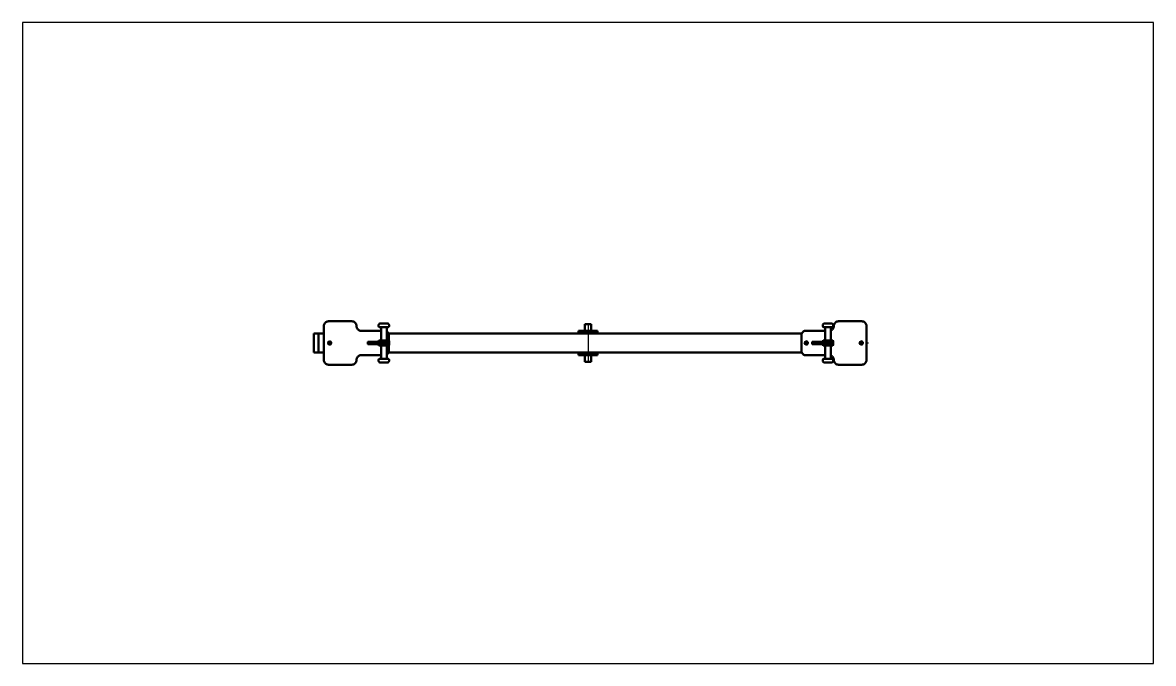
# Model space of a CAD drawing. Header units: millimetres. Extents: x 148 to 6148, y 527 to 3927.
import ezdxf

# ---------------------------------------------------------------- set-up
doc = ezdxf.new("R2010")
doc.units = ezdxf.units.MM
doc.header["$LTSCALE"] = 15
doc.layers.add('Geometrie náčrtu (ISO)', color=7, linetype='Continuous', lineweight=25)
doc.layers.add('Viditelná (ISO)', color=7, linetype='Continuous', lineweight=50)

# ---------------------------------------------------------------- blocks, each defined once
blk = doc.blocks.new('PH001-3m')
at = {"layer": 'Geometrie náčrtu (ISO)'}
for p, q in [((6000, 0), (0, 0)), ((0, 0), (0, -3400)), ((6000, -3400), (6000, 0)), ((3000, -1600), (3000, -1800)), ((4477.6, -1700), (4489.1, -1700)), ((0, -3400), (6000, -3400))]:
    blk.add_line(p, q, dxfattribs=at)
at = {"layer": 'Viditelná (ISO)'}
for p, q in [((1598.6, -1790), (1598.6, -1610)), ((1622.7, -1585), (1623.2, -1585)), ((1747.6, -1585), (1623.2, -1585)), ((1889.2, -1606), (1889.2, -1611)), ((1894.2, -1616), (1939.2, -1616)), ((1899.2, -1596), (1934.2, -1596)), ((1901.7, -1616), (1901.7, -1686)), ((1931.7, -1616), (1931.7, -1686)), ((1944.2, -1606), (1944.2, -1611)), ((2983.2, -1600), (3016.8, -1600)), ((2983.2, -1635), (2983.2, -1600)), ((3016.8, -1635), (3016.8, -1600)), ((4246.1, -1606), (4246.1, -1611)), ((4251.1, -1616), (4296.1, -1616)), ((4256.1, -1596), (4291.1, -1596)), ((4258.6, -1616), (4258.6, -1686)), ((4288.6, -1616), (4288.6, -1686)), ((4301.1, -1606), (4301.1, -1611)), ((4304.5, -1610), (4304.5, -1610)), ((4328.6, -1585), (4329.2, -1585)), ((4453.5, -1585), (4329.2, -1585)), ((4477.6, -1790), (4477.6, -1610)), ((1548.3, -1650), (1545, -1650)), ((1545, -1750), (1545, -1650)), ((1548.3, -1650), (1570.2, -1650)), ((1570.2, -1750), (1570.2, -1650)), ((1570.2, -1650), (1572, -1650)), ((1570.2, -1656), (1570.2, -1744)), ((1597.7, -1650), (1572, -1650)), ((1597.7, -1650), (1598.6, -1650)), ((1901.7, -1635), (1795.4, -1635)), ((4134.4, -1650), (1941.7, -1650)), ((1943.7, -1688.9), (1943.7, -1660)), ((2980, -1635), (2950, -1635)), ((2950, -1635), (2950, -1641)), ((2950, -1641), (2980, -1641)), ((2950, -1645), (2950, -1641)), ((2950, -1650), (2950, -1645)), ((2976, -1645), (2975, -1646)), ((3025, -1646), (2975, -1646)), ((2975, -1650), (2975, -1646)), ((2976, -1645), (3024, -1645)), ((2980, -1641), (2980, -1635)), ((2980, -1635), (3020, -1635)), ((2980, -1641), (3020, -1641)), ((3050, -1635), (3020, -1635)), ((3020, -1635), (3020, -1641)), ((3020, -1641), (3050, -1641)), ((3024, -1645), (3025, -1646)), ((3025, -1650), (3025, -1646)), ((3050, -1641), (3050, -1635)), ((3050, -1641), (3050, -1645)), ((3050, -1645), (3050, -1650)), ((4132.4, -1740), (4132.4, -1660)), ((4156.5, -1635), (4157.1, -1635)), ((4258.6, -1635), (4157.1, -1635)), ((1831, -1703), (1831, -1697)), ((1890.4, -1696), (1831.8, -1696)), ((1831.8, -1704), (1831.8, -1696)), ((1890.4, -1704), (1831.8, -1704)), ((1834.8, -1693), (1886.4, -1693)), ((1886.4, -1707), (1834.8, -1707)), ((1843.3, -1694.5), (1873, -1694.5)), ((1843.3, -1696), (1843.3, -1694.5)), ((1843.3, -1705.5), (1843.3, -1704)), ((1873, -1705.5), (1843.3, -1705.5)), ((1872.1, -1696), (1872.1, -1694.5)), ((1872.1, -1705.5), (1872.1, -1704)), ((1873, -1694.5), (1873, -1696)), ((1873, -1704), (1873, -1705.5)), ((1889.2, -1691), (1889.2, -1696)), ((1889.2, -1704), (1889.2, -1709)), ((1890.4, -1696), (1944.2, -1696)), ((1890.4, -1696), (1944.2, -1696)), ((1890.4, -1704), (1944.2, -1704)), ((1890.4, -1704), (1944.2, -1704)), ((1894.2, -1686), (1939.2, -1686)), ((1894.2, -1714), (1939.2, -1714)), ((1901.7, -1714), (1901.7, -1784)), ((1931.7, -1714), (1931.7, -1784)), ((1943.7, -1740), (1943.7, -1711.1)), ((1944.2, -1691), (1944.2, -1696)), ((1944.2, -1704), (1944.2, -1696)), ((1944.2, -1704), (1944.2, -1709)), ((4188.8, -1703), (4188.8, -1697)), ((4247.3, -1696), (4189, -1696)), ((4247.3, -1704), (4189, -1704)), ((4192.7, -1693), (4244.3, -1693)), ((4244.3, -1707), (4192.7, -1707)), ((4200.3, -1694.5), (4229.9, -1694.5)), ((4200.3, -1696), (4200.3, -1694.5)), ((4200.3, -1705.5), (4200.3, -1704)), ((4229.9, -1705.5), (4200.3, -1705.5)), ((4229, -1696), (4229, -1694.5)), ((4229, -1705.5), (4229, -1704)), ((4229.9, -1694.5), (4229.9, -1696)), ((4229.9, -1704), (4229.9, -1705.5)), ((4246.1, -1691), (4246.1, -1696)), ((4246.1, -1704), (4246.1, -1709)), ((4247.3, -1696), (4301.1, -1696)), ((4247.3, -1696), (4301.1, -1696)), ((4247.3, -1704), (4301.1, -1704)), ((4247.3, -1704), (4301.1, -1704)), ((4251.1, -1686), (4296.1, -1686)), ((4251.1, -1714), (4296.1, -1714)), ((4258.6, -1714), (4258.6, -1784)), ((4288.6, -1714), (4288.6, -1784)), ((4301.1, -1691), (4301.1, -1696)), ((4301.1, -1704), (4301.1, -1696)), ((4301.1, -1704), (4301.1, -1709)), ((4442.4, -1695.6), (4442.4, -1704.4)), ((1545, -1750), (1548.3, -1750)), ((1570.2, -1750), (1548.3, -1750)), ((1572, -1750), (1570.2, -1750)), ((1572, -1750), (1597.7, -1750)), ((1597.7, -1750), (1598.6, -1750)), ((1771.6, -1790), (1771.6, -1790)), ((1795.4, -1765), (1901.7, -1765)), ((1889.2, -1789), (1889.2, -1794)), ((1894.2, -1784), (1939.2, -1784)), ((4134.4, -1750), (1941.7, -1750)), ((1944.2, -1789), (1944.2, -1794)), ((2950, -1755), (2950, -1750)), ((2950, -1759), (2950, -1755)), ((2980, -1759), (2950, -1759)), ((2950, -1759), (2950, -1765)), ((2950, -1765), (2980, -1765)), ((2975, -1754), (2975, -1750)), ((2975, -1754), (3025, -1754)), ((2976, -1755), (2975, -1754)), ((3024, -1755), (2976, -1755)), ((2980, -1765), (2980, -1759)), ((3020, -1759), (2980, -1759)), ((2980, -1765), (3020, -1765)), ((2983.2, -1800), (2983.2, -1765)), ((2983.2, -1800), (3016.8, -1800)), ((3016.8, -1800), (3016.8, -1765)), ((3050, -1759), (3020, -1759)), ((3020, -1759), (3020, -1765)), ((3020, -1765), (3050, -1765)), ((3024, -1755), (3025, -1754)), ((3025, -1754), (3025, -1750)), ((3050, -1750), (3050, -1755)), ((3050, -1755), (3050, -1759)), ((3050, -1765), (3050, -1759)), ((4156.5, -1765), (4157.1, -1765)), ((4157.1, -1765), (4258.6, -1765)), ((4246.1, -1789), (4246.1, -1794)), ((4251.1, -1784), (4296.1, -1784)), ((4301.1, -1789), (4301.1, -1794)), ((1622.7, -1815), (1623.2, -1815)), ((1623.2, -1815), (1747.6, -1815)), ((1899.2, -1804), (1934.2, -1804)), ((4256.1, -1804), (4291.1, -1804)), ((4328.6, -1815), (4329.2, -1815)), ((4329.2, -1815), (4453.5, -1815))]:
    blk.add_line(p, q, dxfattribs=at)
for centre, radius, start, end in [((1899.2, -1606), 10, 90, 180), ((1894.2, -1611), 5, 180, 270), ((1934.2, -1606), 10, 0, 90), ((1939.2, -1611), 5, 270, 0), ((4256.1, -1606), 10, 90, 180), ((4251.1, -1611), 5, 180, 270), ((4291.1, -1606), 10, 0, 90), ((4296.1, -1611), 5, 270, 0), ((1894.2, -1691), 5, 90, 180), ((1894.2, -1709), 5, 180, 270), ((1939.2, -1691), 5, 0, 90), ((1939.2, -1709), 5, 270, 0), ((4251.1, -1691), 5, 90, 180), ((4251.1, -1709), 5, 180, 270), ((4296.1, -1691), 5, 0, 90), ((4296.1, -1709), 5, 270, 0), ((1894.2, -1789), 5, 90, 180), ((1899.2, -1794), 10, 180, 270), ((1934.2, -1794), 10, 270, 0), ((1939.2, -1789), 5, 0, 90), ((4251.1, -1789), 5, 90, 180), ((4256.1, -1794), 10, 180, 270), ((4291.1, -1794), 10, 270, 0), ((4296.1, -1789), 5, 0, 90)]:
    blk.add_arc(centre, radius, start, end, dxfattribs=at)
for centre, major_axis, ratio, start_param, end_param in [((1572, -1656), (0, 6), 0.292852, 0, 1.570796), ((1597.7, -1656), (0, 6), 0.292852, 5.784204, 6.283185), ((1626.3, -1700), (0, 6.45), 0.956158, 2.278703, 7.146075), ((1625.4, -1700), (0, -6.45), 0.956158, 0.071288, 3.070304), ((1626.3, -1700), (0, -9), 0.956158, 0.170987, 2.970605), ((1834.8, -1697), (0, 4), 0.956158, 0, 1.570796), ((1834.8, -1703), (0, -4), 0.956158, 4.712389, 6.283185), ((1884.9, -1697), (0, 4), 0.956158, 4.965069, 6.283185), ((1884.9, -1703), (0, -4), 0.956158, 0, 1.318116), ((1886.4, -1697), (0, 4), 0.956158, 5.460399, 6.283185), ((1886.4, -1703), (0, -4), 0.956158, 0, 0.822786), ((4155.3, -1700), (0, 6.45), 0.956158, 2.278703, 7.146075), ((4154.4, -1700), (0, -6.45), 0.956158, 0.071288, 3.070304), ((4155.3, -1700), (0, -9), 0.956158, 0.170987, 2.970605), ((4192.7, -1697), (0, 4), 0.956158, 0, 1.570796), ((4192.7, -1703), (0, -4), 0.956158, 4.712389, 6.283185), ((4242.8, -1697), (0, 4), 0.956158, 5.236252, 6.283185), ((4242.8, -1703), (0, -4), 0.956158, 0, 1.046933), ((4244.3, -1697), (0, 4), 0.956158, 5.779058, 6.283185), ((4244.3, -1703), (0, -4), 0.956158, 0, 0.504128), ((4446.9, -1700), (0, 6.45), 0.956158, 2.278703, 7.146075), ((4446.1, -1700), (0, -6.45), 0.956158, 0.071288, 3.070304), ((4446.9, -1700), (0, -9), 0.956158, 0.170987, 2.970605), ((1572, -1744), (0, -6), 0.292852, 4.712389, 6.283185), ((1597.7, -1744), (0, -6), 0.292852, 0, 0.498981)]:
    blk.add_ellipse(centre, major_axis=major_axis, ratio=ratio, start_param=start_param, end_param=end_param, dxfattribs=at)
for centre, major_axis in [((1629.2, -1700), (0, 9)), ((4158.2, -1700), (0, -9)), ((4449.9, -1700), (0, -9))]:
    blk.add_ellipse(centre, major_axis=major_axis, ratio=0.956158, dxfattribs=at)
for points, knots in [([(1598.6, -1610), (1598.6, -1607.4), (1599, -1604.8), (1600.5, -1599.8), (1601.7, -1597.5), (1604.6, -1593.3), (1606.4, -1591.4), (1610.5, -1588.3), (1612.8, -1587.1), (1617.6, -1585.4), (1620.1, -1585), (1622.7, -1585)], [1.570796, 1.570796, 1.570796, 1.570796, 1.884956, 1.884956, 2.199115, 2.199115, 2.513274, 2.513274, 2.827433, 2.827433, 3.141593, 3.141593, 3.141593, 3.141593]), ([(1771.6, -1610), (1771.6, -1607.4), (1771.2, -1604.8), (1769.7, -1599.8), (1768.6, -1597.5), (1765.6, -1593.3), (1763.8, -1591.4), (1759.7, -1588.3), (1757.5, -1587.1), (1752.6, -1585.4), (1750.1, -1585), (1747.6, -1585)], [1.570796, 1.570796, 1.570796, 1.570796, 1.884956, 1.884956, 2.199115, 2.199115, 2.513274, 2.513274, 2.827433, 2.827433, 3.141593, 3.141593, 3.141593, 3.141593]), ([(1795.4, -1635), (1792.9, -1635), (1790.4, -1634.6), (1785.7, -1633), (1783.5, -1631.8), (1779.5, -1628.7), (1777.7, -1626.9), (1774.7, -1622.6), (1773.6, -1620.3), (1772, -1615.3), (1771.6, -1612.6), (1771.6, -1610)], [6.283185, 6.283185, 6.283185, 6.283185, 6.597345, 6.597345, 6.911504, 6.911504, 7.225663, 7.225663, 7.539822, 7.539822, 7.853982, 7.853982, 7.853982, 7.853982]), ([(4288.6, -1633.6), (4290.8, -1632.8), (4292.8, -1631.7), (4296.7, -1628.7), (4298.5, -1626.9), (4301.4, -1622.6), (4302.6, -1620.3), (4304.1, -1615.3), (4304.5, -1612.6), (4304.5, -1610)], [3.481549, 3.481549, 3.481549, 3.481549, 3.769911, 3.769911, 4.08407, 4.08407, 4.39823, 4.39823, 4.712389, 4.712389, 4.712389, 4.712389]), ([(4304.5, -1610), (4304.5, -1607.4), (4304.9, -1604.8), (4306.4, -1599.8), (4307.6, -1597.5), (4310.5, -1593.3), (4312.3, -1591.4), (4316.4, -1588.3), (4318.7, -1587.1), (4323.5, -1585.4), (4326.1, -1585), (4328.6, -1585)], [4.712594, 4.712594, 4.712594, 4.712594, 5.026712, 5.026712, 5.34083, 5.34083, 5.654949, 5.654949, 5.969067, 5.969067, 6.283185, 6.283185, 6.283185, 6.283185]), ([(4477.6, -1610), (4477.6, -1607.4), (4477.2, -1604.8), (4475.6, -1599.8), (4474.5, -1597.5), (4471.5, -1593.3), (4469.7, -1591.4), (4465.7, -1588.3), (4463.4, -1587.1), (4458.6, -1585.4), (4456, -1585), (4453.5, -1585)], [4.712389, 4.712389, 4.712389, 4.712389, 5.026548, 5.026548, 5.340708, 5.340708, 5.654867, 5.654867, 5.969026, 5.969026, 6.283185, 6.283185, 6.283185, 6.283185]), ([(1943.7, -1660), (1943.7, -1657.4), (1943.3, -1654.8), (1941.8, -1649.8), (1940.7, -1647.5), (1937.7, -1643.3), (1935.9, -1641.4), (1933.2, -1639.3), (1932.5, -1638.8), (1931.7, -1638.4)], [1.570796, 1.570796, 1.570796, 1.570796, 1.884956, 1.884956, 2.199115, 2.199115, 2.513274, 2.513274, 2.620573, 2.620573, 2.620573, 2.620573]), ([(4132.4, -1660), (4132.4, -1657.4), (4132.8, -1654.8), (4134.3, -1649.8), (4135.5, -1647.5), (4138.4, -1643.3), (4140.2, -1641.4), (4144.3, -1638.3), (4146.6, -1637.1), (4151.4, -1635.4), (4153.9, -1635), (4156.5, -1635)], [4.712389, 4.712389, 4.712389, 4.712389, 5.026548, 5.026548, 5.340708, 5.340708, 5.654867, 5.654867, 5.969026, 5.969026, 6.283185, 6.283185, 6.283185, 6.283185]), ([(4156.5, -1765), (4153.9, -1765), (4151.4, -1764.6), (4146.6, -1762.9), (4144.3, -1761.7), (4140.2, -1758.6), (4138.4, -1756.7), (4135.5, -1752.5), (4134.3, -1750.2), (4132.8, -1745.2), (4132.4, -1742.6), (4132.4, -1740)], [3.141593, 3.141593, 3.141593, 3.141593, 3.455752, 3.455752, 3.769911, 3.769911, 4.08407, 4.08407, 4.39823, 4.39823, 4.712389, 4.712389, 4.712389, 4.712389]), ([(1622.7, -1815), (1620.1, -1815), (1617.6, -1814.6), (1612.8, -1812.9), (1610.5, -1811.7), (1606.4, -1808.6), (1604.6, -1806.7), (1601.7, -1802.5), (1600.5, -1800.2), (1599, -1795.2), (1598.6, -1792.6), (1598.6, -1790)], [6.283185, 6.283185, 6.283185, 6.283185, 6.597345, 6.597345, 6.911504, 6.911504, 7.225663, 7.225663, 7.539822, 7.539822, 7.853982, 7.853982, 7.853982, 7.853982]), ([(1747.6, -1815), (1750.1, -1815), (1752.6, -1814.6), (1757.5, -1812.9), (1759.7, -1811.7), (1763.8, -1808.6), (1765.6, -1806.7), (1768.5, -1802.5), (1769.7, -1800.2), (1771.2, -1795.2), (1771.6, -1792.6), (1771.6, -1790)], [0, 0, 0, 0, 0.314119, 0.314119, 0.628237, 0.628237, 0.942356, 0.942356, 1.256474, 1.256474, 1.570593, 1.570593, 1.570593, 1.570593]), ([(1771.6, -1790), (1771.6, -1787.4), (1772, -1784.7), (1773.6, -1779.7), (1774.7, -1777.4), (1777.7, -1773.1), (1779.5, -1771.3), (1783.5, -1768.2), (1785.7, -1767), (1790.4, -1765.4), (1792.9, -1765), (1795.4, -1765)], [1.570796, 1.570796, 1.570796, 1.570796, 1.884956, 1.884956, 2.199115, 2.199115, 2.513274, 2.513274, 2.827433, 2.827433, 3.141593, 3.141593, 3.141593, 3.141593]), ([(1931.7, -1761.6), (1932.5, -1761.2), (1933.2, -1760.7), (1935.9, -1758.6), (1937.7, -1756.7), (1940.7, -1752.5), (1941.8, -1750.2), (1943.3, -1745.2), (1943.7, -1742.6), (1943.7, -1740)], [0.52102, 0.52102, 0.52102, 0.52102, 0.628319, 0.628319, 0.942478, 0.942478, 1.256637, 1.256637, 1.570796, 1.570796, 1.570796, 1.570796]), ([(4304.5, -1790), (4304.5, -1787.4), (4304.1, -1784.7), (4302.6, -1779.7), (4301.4, -1777.4), (4298.5, -1773.1), (4296.7, -1771.3), (4292.8, -1768.3), (4290.8, -1767.2), (4288.6, -1766.4)], [4.712389, 4.712389, 4.712389, 4.712389, 5.026548, 5.026548, 5.340708, 5.340708, 5.654867, 5.654867, 5.943229, 5.943229, 5.943229, 5.943229]), ([(4328.6, -1815), (4326.1, -1815), (4323.5, -1814.6), (4318.7, -1812.9), (4316.4, -1811.7), (4312.3, -1808.6), (4310.5, -1806.7), (4307.6, -1802.5), (4306.4, -1800.2), (4304.9, -1795.2), (4304.5, -1792.6), (4304.5, -1790)], [3.141593, 3.141593, 3.141593, 3.141593, 3.455752, 3.455752, 3.769911, 3.769911, 4.08407, 4.08407, 4.39823, 4.39823, 4.712389, 4.712389, 4.712389, 4.712389]), ([(4453.5, -1815), (4456, -1815), (4458.6, -1814.6), (4463.4, -1812.9), (4465.7, -1811.7), (4469.7, -1808.6), (4471.5, -1806.7), (4474.5, -1802.5), (4475.6, -1800.2), (4477.2, -1795.2), (4477.6, -1792.6), (4477.6, -1790)], [3.141593, 3.141593, 3.141593, 3.141593, 3.455752, 3.455752, 3.769911, 3.769911, 4.08407, 4.08407, 4.39823, 4.39823, 4.712389, 4.712389, 4.712389, 4.712389])]:
    blk.add_open_spline(points, degree=3, knots=knots, dxfattribs=at)

msp = doc.modelspace()

# ---------------------------------------------------------------- block references
msp.add_blockref('PH001-3m', (147.6, 3927.5))

doc.saveas('drawing.dxf')
